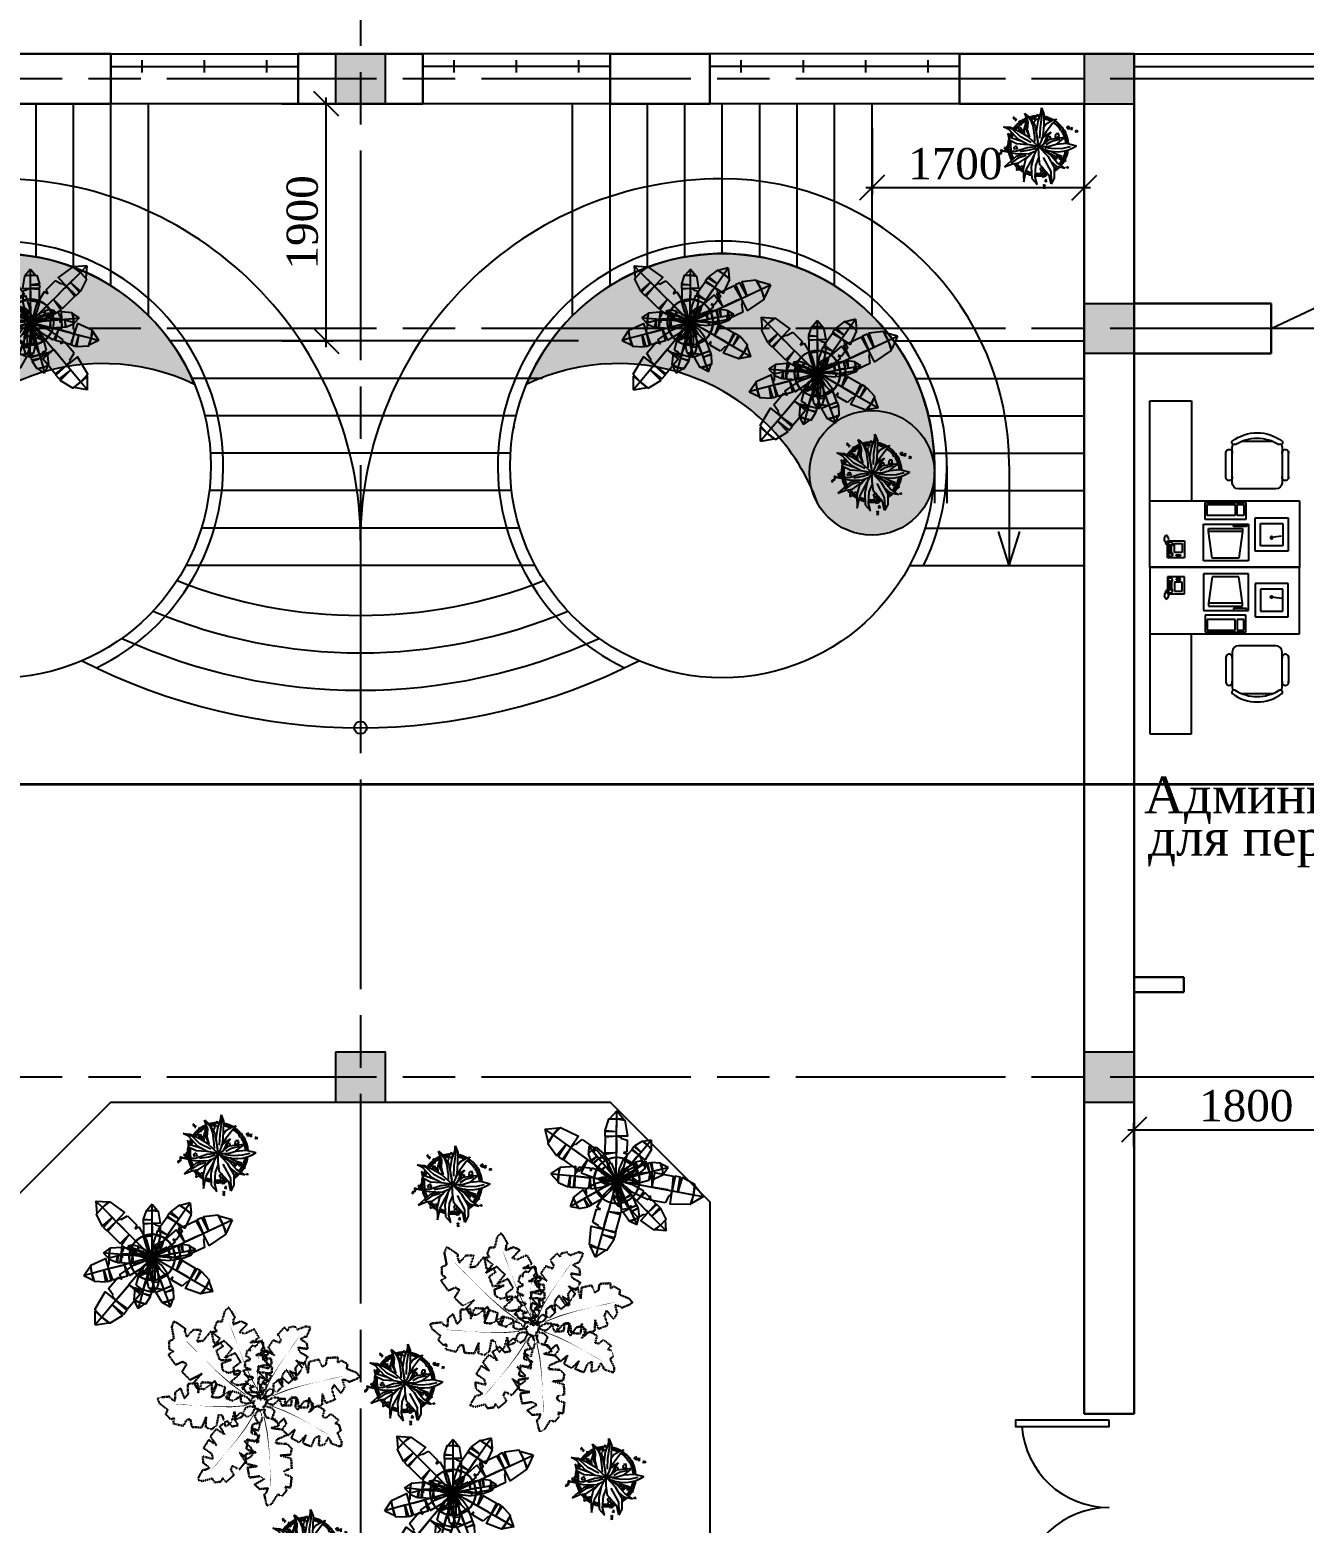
# Model space of a CAD drawing. Header units: inches. Extents: x 2870606 to 3671143, y -733551 to -473558.
# Drawn here: x 3157513 to 3167727, y -596920 to -584952 of the extents above; entities that cross this region are included whole.
import ezdxf

# ---------------------------------------------------------------- set-up
doc = ezdxf.new("R2010")
doc.units = ezdxf.units.IN
doc.header["$MEASUREMENT"] = 0
doc.linetypes.add('ACAD_ISO08W100', pattern=[36, 24, -3, 6, -3])
doc.linetypes.add('DOT2', pattern=[0.125, 0, -0.125])
for name, color, linetype in [('100_TREE', 64, 'Continuous'), ('Trees', 92, 'Continuous'), ('ШРИФТ', 7, 'Continuous')]:
    doc.layers.add(name, color=color, linetype=linetype)
doc.layers.add('AGAC', color=94, linetype='Continuous', lineweight=30)
doc.layers.add('Cashpo', color=25, linetype='Continuous', lineweight=25)
doc.styles.add('GENERATED_STYLE_1', font='times.ttf')
doc.styles.add('J~stule', font='dutch.ttf')
doc.linetypes.add('FENCELINE1', pattern='A,0.25,-0.1,[133,ltypeshp.shx,S=0.1,R=0,X=-0.1,Y=0],-0.1,1', length=1.45)
doc.dimstyles.new('J~style', dxfattribs={"dimscale": 100, "dimtxt": 2.5, "dimasz": 2, "dimexe": 0.55, "dimexo": 0.725, "dimtad": 1, "dimdec": 0, "dimdsep": 46, "dimtxsty": 'J~stule', "dimblk": 'OBLIQUE', "dimcen": 2, "dimdle": 0.5, "dimadec": 0, "dimazin": 0, "dimtfac": 1, "dimtdec": 0, "dimtmove": 0, "dimatfit": 3, "dimfxl": 1, "dimarcsym": 0})

# ---------------------------------------------------------------- blocks, each defined once
blk = doc.blocks.new('tstsd')
for p, q in [((710, 141), (-490, 141)), ((-490, 141), (-490, -1193)), ((710, -393), (710, 141)), ((-212, 64), (-349, 64)), ((-349, 64), (-349, -71)), ((-333, 38), (-333, -46)), ((-317, 38), (-317, -46)), ((-230, 22), (-292, 22)), ((-292, 22), (-292, -51)), ((-245, 48), (-279, 48)), ((-279, 48), (-279, 41)), ((-279, 41), (-245, 41)), ((-276, 9), (-276, 9)), ((-261, 9), (-261, 9)), ((-245, 41), (-245, 48)), ((-245, 9), (-245, 9)), ((-230, -51), (-230, 22)), ((-212, -71), (-212, 64)), ((301, 88), (-61, 88)), ((-61, 88), (-61, -205)), ((10, 66), (-21, -146)), ((222, 66), (10, 66)), ((254, -146), (222, 66)), ((301, -205), (301, 88)), ((354, 12), (354, -255)), ((620, 12), (354, 12)), ((620, -255), (620, 12)), ((-367, -74), (-377, -78)), ((-367, -81), (-377, -84)), ((-367, -88), (-377, -91)), ((-367, -94), (-377, -98)), ((-364, -68), (-374, -71)), ((-364, -101), (-374, -104)), ((-360, -61), (-370, -64)), ((-360, -108), (-370, -111)), ((-357, -54), (-367, -58)), ((-354, -48), (-364, -51)), ((-352, -112), (-362, -116)), ((-350, -41), (-360, -44)), ((-344, -104), (-354, -108)), ((-340, -98), (-350, -101)), ((-349, -71), (-212, -71)), ((-337, -91), (-347, -94)), ((-334, -84), (-344, -88)), ((-331, -62), (-337, -81)), ((-292, -51), (-230, -51)), ((-276, -6), (-276, -6)), ((-276, -22), (-276, -22)), ((-276, -38), (-276, -38)), ((-261, -6), (-261, -6)), ((-261, -22), (-261, -22)), ((-261, -38), (-261, -38)), ((-245, -6), (-245, -6)), ((-245, -22), (-245, -22)), ((-245, -38), (-245, -38)), ((398, -33), (398, -210)), ((576, -33), (398, -33)), ((506, -100), (473, -96)), ((564, -109), (506, -100)), ((576, -210), (576, -33)), ((-61, -205), (301, -205)), ((-21, -146), (-21, -171)), ((254, -146), (-21, -146)), ((-21, -171), (254, -171)), ((181, -188), (181, -205)), ((284, -188), (181, -188)), ((254, -171), (254, -146)), ((284, -205), (284, -188)), ((398, -210), (576, -210)), ((280, -242), (-47, -242)), ((-47, -242), (-47, -380)), ((194, -276), (-30, -276)), ((-30, -276), (-30, -363)), ((194, -363), (194, -276)), ((263, -276), (211, -276)), ((211, -276), (211, -363)), ((263, -363), (263, -276)), ((280, -380), (280, -242)), ((354, -255), (620, -255)), ((-490, -393), (710, -393)), ((-156, -1193), (-156, -393)), ((-47, -380), (280, -380)), ((-30, -363), (194, -363)), ((211, -363), (263, -363)), ((120, -574), (120, -786)), ((170, -538), (170, -821)), ((520, -488), (220, -488)), ((570, -821), (570, -538)), ((621, -574), (621, -786)), ((246, -871), (494, -871)), ((-490, -1193), (-156, -1193))]:
    blk.add_line(p, q)
blk.add_circle((486, -97), 8.33)
for centre, radius, start, end in [((-325, 38), 17.5, 298.4915, 241.5085), ((-325, -46), 17.5, 118.4915, 61.5085), ((145, -581), 26, 343.7398, 196.2602), ((220, -538), 50, 90, 180), ((520, -538), 50, 0, 90), ((596, -581), 26, 343.7398, 196.2602), ((145, -779), 26, 163.7398, 16.2602), ((220, -821), 50, 180, 207.5844), ((520, -821), 50, 332.4156, 0), ((596, -779), 26, 163.7398, 16.2602), ((185, -861), 18.3, 57.9726, 216.6901), ((370, -605), 333, 233.1301, 306.8699), ((370, -568), 327, 237.5758, 302.4242), ((556, -861), 18.3, 323.3099, 122.0274)]:
    blk.add_arc(centre, radius, start, end)
blk = doc.blocks.new('AGAC 2')
at = {"linetype": 'DOT2'}
for points in [[(84, 28), (37, 41), (-24, -6), (-34, 56), (-85, 118), (-163, 119), (-245, 106), (-324, 185), (-217, 257), (-383, 231), (-430, 242), (-498, 285), (-363, 405), (-360, 470), (-543, 426), (-634, 474), (-644, 575), (-490, 637), (-673, 630), (-731, 781), (-624, 854), (-663, 906), (-772, 909), (-805, 1081), (-722, 1094), (-760, 1147), (-718, 1251), (-641, 1249), (-598, 1418), (-540, 1476), (-504, 1436), (-434, 1315), (-456, 1283), (-463, 1202), (-338, 1255), (-237, 1209), (-359, 1080), (-274, 1056), (-124, 1129), (-46, 985), (-187, 915), (-7, 932), (51, 784), (-100, 709), (64, 709), (79, 559), (-43, 532), (-76, 431), (63, 436), (88, 289), (-33, 225), (-26, 137), (34, 52)], [(-86, 52), (-141, 43), (-182, -34), (-221, 25), (-303, 65), (-384, 29), (-462, -23), (-582, 21), (-504, 146), (-664, 41), (-717, 30), (-808, 42), (-725, 230), (-754, 298), (-921, 167), (-1037, 173), (-1096, 272), (-966, 410), (-1152, 315), (-1283, 443), (-1207, 570), (-1271, 606), (-1386, 557), (-1501, 719), (-1421, 771), (-1486, 807), (-1491, 935), (-1411, 970), (-1446, 1165), (-1414, 1252), (-1358, 1227), (-1229, 1135), (-1236, 1092), (-1205, 1005), (-1101, 1119), (-975, 1119), (-1040, 928), (-941, 943), (-821, 1090), (-672, 978), (-784, 839), (-608, 942), (-477, 816), (-597, 668), (-429, 745), (-343, 597), (-456, 512), (-442, 393), (-301, 463), (-205, 323), (-300, 200), (-251, 112), (-149, 52)], [(46, -8), (32, 32), (-32, 52), (7, 90), (27, 158), (-11, 214), (-61, 266), (-44, 363), (61, 321), (-41, 428), (-56, 467), (-59, 537), (94, 500), (142, 531), (20, 639), (9, 728), (76, 786), (198, 706), (101, 835), (180, 951), (286, 911), (305, 964), (252, 1044), (359, 1154), (410, 1100), (428, 1154), (524, 1175), (561, 1120), (704, 1173), (774, 1160), (763, 1114), (711, 1004), (678, 1003), (616, 968), (717, 905), (733, 810), (580, 833), (605, 760), (732, 689), (668, 561), (547, 627), (649, 507), (572, 391), (443, 462), (525, 345), (424, 260), (344, 334), (256, 307), (329, 210), (236, 119), (129, 174), (69, 125), (38, 40)], [(-11, 9), (-34, 27), (-78, 17), (-68, 53), (-81, 99), (-123, 119), (-170, 132), (-194, 194), (-118, 207), (-215, 234), (-237, 251), (-263, 291), (-161, 323), (-143, 358), (-253, 379), (-291, 427), (-272, 484), (-172, 480), (-274, 521), (-268, 617), (-192, 631), (-200, 668), (-259, 697), (-234, 798), (-186, 785), (-194, 823), (-145, 869), (-104, 849), (-39, 930), (7, 947), (16, 917), (24, 834), (5, 822), (-19, 780), (62, 778), (105, 728), (7, 688), (47, 654), (147, 657), (154, 559), (60, 556), (162, 521), (157, 426), (57, 423), (145, 383), (116, 298), (44, 313), (1, 267), (78, 235), (55, 149), (-26, 144), (-44, 95), (-33, 34)], [(63, -61), (81, -17), (43, 49), (105, 51), (173, 93), (184, 169), (183, 252), (270, 320), (327, 205), (323, 372), (340, 416), (391, 477), (492, 329), (556, 318), (536, 503), (595, 587), (695, 584), (737, 424), (754, 605), (909, 643), (967, 528), (1024, 559), (1041, 666), (1214, 676), (1216, 593), (1273, 624), (1370, 568), (1358, 493), (1519, 428), (1568, 364), (1524, 334), (1396, 281), (1367, 306), (1289, 324), (1325, 194), (1266, 101), (1155, 238), (1120, 158), (1173, 0), (1021, -58), (970, 89), (964, -89), (811, -127), (756, 31), (736, -130), (586, -125), (575, -2), (480, 43), (467, -94), (319, -100), (272, 28), (184, 33), (93, -15)], [(-111, -13), (-141, -50), (-124, -124), (-184, -108), (-261, -128), (-294, -198), (-316, -277), (-420, -317), (-440, -190), (-486, -351), (-515, -389), (-582, -432), (-634, -261), (-692, -232), (-727, -415), (-808, -478), (-903, -446), (-896, -280), (-965, -449), (-1125, -440), (-1147, -313), (-1210, -326), (-1258, -424), (-1427, -383), (-1404, -302), (-1467, -315), (-1544, -234), (-1511, -165), (-1646, -56), (-1674, 19), (-1623, 35), (-1485, 48), (-1465, 16), (-1395, -24), (-1392, 111), (-1308, 183), (-1242, 19), (-1185, 86), (-1190, 252), (-1028, 264), (-1022, 107), (-964, 277), (-806, 268), (-800, 101), (-734, 249), (-592, 200), (-618, 79), (-540, 9), (-487, 136), (-344, 98), (-336, -38), (-254, -68), (-152, -49)], [(13, -121), (52, -102), (67, -35), (109, -72), (180, -85), (234, -41), (282, 15), (382, 7), (350, -104), (449, 9), (487, 29), (558, 38), (535, -121), (571, -167), (670, -32), (760, -13), (825, -75), (755, -207), (876, -97), (1002, -166), (971, -278), (1028, -292), (1104, -230), (1226, -329), (1176, -385), (1233, -399), (1263, -495), (1210, -538), (1278, -679), (1271, -751), (1224, -745), (1107, -702), (1103, -668), (1061, -608), (1007, -717), (911, -743), (920, -584), (848, -617), (788, -753), (651, -700), (707, -571), (595, -686), (470, -618), (529, -480), (418, -574), (322, -480), (390, -392), (354, -304), (262, -387), (160, -301), (206, -188), (151, -131), (61, -108)], [(-121, -91), (-110, -136), (-42, -165), (-89, -202), (-116, -273), (-81, -338), (-32, -400), (-60, -503), (-170, -448), (-71, -574), (-58, -617), (-62, -694), (-224, -638), (-280, -667), (-157, -797), (-154, -895), (-233, -951), (-358, -852), (-265, -1001), (-363, -1120), (-474, -1065), (-500, -1122), (-450, -1214), (-577, -1322), (-627, -1259), (-653, -1315), (-759, -1329), (-794, -1265), (-954, -1308), (-1029, -1287), (-1013, -1239), (-945, -1124), (-908, -1126), (-838, -1095), (-941, -1016), (-950, -911), (-785, -952), (-805, -870), (-936, -780), (-854, -647), (-729, -731), (-828, -591), (-732, -472), (-599, -562), (-676, -427), (-559, -344), (-479, -433), (-381, -413), (-450, -300), (-340, -210), (-229, -280), (-159, -234), (-117, -144)], [(-67, -149), (-26, -175), (45, -149), (36, -210), (66, -284), (139, -308), (220, -321), (272, -420), (148, -455), (314, -481), (354, -505), (406, -566), (242, -639), (220, -700), (406, -713), (477, -786), (457, -884), (292, -897), (468, -945), (477, -1105), (354, -1142), (374, -1203), (477, -1239), (457, -1412), (374, -1399), (395, -1460), (323, -1545), (251, -1521), (159, -1668), (87, -1705), (66, -1657), (36, -1521), (66, -1497), (97, -1423), (-37, -1436), (-119, -1362), (36, -1276), (-37, -1228), (-201, -1252), (-232, -1092), (-78, -1068), (-253, -1031), (-263, -873), (-98, -847), (-253, -799), (-222, -652), (-98, -663), (-37, -578), (-170, -541), (-150, -394), (-16, -370), (5, -284), (-26, -186)]]:
    blk.add_lwpolyline(points, close=True, dxfattribs=at)
for points in [[(-527, 1236), (-527, 1236), (-546, 1399)], [(-454, 1049), (-461, 1047), (-527, 1236)], [(-1287, 1010), (-1287, 1010), (-1383, 1170)], [(-1124, 852), (-1130, 847), (-1287, 1010)], [(-387, 861), (-387, 861), (-454, 1049), (-461, 1047)], [(511, 886), (506, 890), (609, 1031)], [(609, 1031), (609, 1031), (716, 1126)], [(-966, 689), (-966, 689), (-1124, 852), (-1130, 847)], [(-281, 590), (-287, 587), (-387, 861)], [(-52, 695), (-56, 695), (-45, 814)], [(-45, 814), (-45, 814), (-15, 907)], [(267, 533), (263, 537), (409, 744)], [(409, 744), (409, 744), (511, 886), (506, 890)], [(-728, 459), (-734, 454), (-966, 689)], [(-170, 350), (-181, 340), (-281, 590), (-287, 587)], [(-71, 403), (-75, 403), (-62, 576)], [(-62, 576), (-62, 576), (-52, 695), (-56, 695)], [(151, 334), (138, 337), (267, 533), (263, 537)], [(-501, 264), (-507, 248), (-728, 459), (-734, 454)], [(-260, 84), (-270, 75), (-501, 264), (-507, 248)], [(-43, 118), (-55, 114), (-170, 350), (-181, 340)], [(-70, 246), (-78, 243), (-71, 403), (-75, 403)], [(-58, 89), (-66, 89), (-70, 246), (-78, 243)], [(47, 128), (38, 134), (151, 334), (138, 337)], [(663, 225), (661, 231), (943, 294)], [(943, 294), (943, 294), (1137, 335), (1136, 342)], [(1137, 335), (1136, 342), (1331, 382)], [(1331, 382), (1331, 382), (1493, 380)], [(167, 52), (165, 64), (413, 147), (404, 159)], [(413, 147), (404, 159), (663, 225), (661, 231)], [(-1452, -67), (-1452, -67), (-1607, -17)], [(-1254, -79), (-1255, -86), (-1452, -67)], [(-1056, -96), (-1056, -96), (-1254, -79), (-1255, -86)], [(-767, -111), (-768, -118), (-1056, -96)], [(-506, -110), (-501, -124), (-767, -111), (-768, -118)], [(-243, -91), (-245, -103), (-506, -110), (-501, -124)], [(-136, -239), (-127, -247), (-269, -453), (-255, -457)], [(151, -108), (157, -99), (372, -194), (373, -181)], [(372, -194), (373, -181), (585, -294), (588, -289)], [(-269, -453), (-255, -457), (-416, -657), (-411, -661)], [(26, -271), (39, -271), (76, -529), (90, -523)], [(585, -294), (588, -289), (814, -419)], [(814, -419), (814, -419), (968, -509), (971, -504)], [(-416, -657), (-411, -661), (-591, -872)], [(76, -529), (90, -523), (109, -789), (116, -789)], [(968, -509), (971, -504), (1125, -595)], [(1125, -595), (1125, -595), (1231, -696)], [(-591, -872), (-591, -872), (-716, -1016), (-711, -1021)], [(109, -789), (116, -789), (128, -1078)], [(-837, -1164), (-837, -1164), (-963, -1256)], [(-716, -1016), (-711, -1021), (-837, -1164)], [(128, -1078), (128, -1078), (135, -1276), (142, -1276)], [(135, -1276), (142, -1276), (147, -1474)], [(147, -1474), (147, -1474), (116, -1634)]]:
    blk.add_solid(points, dxfattribs=at)
blk = doc.blocks.new('cvetok')
at = {"layer": 'Cashpo', "lineweight": 30, "ltscale": 0.1}
for centre, major_axis, start_param, end_param in [((94658, 171878), (170, -170), 2.755823, 2.987251), ((94658, 171878), (170, -170), 2.400873, 2.651128), ((94658, 171878), (-158, -158), 4.034231, 4.174743), ((94658, 171878), (-170, -170), 3.409984, 3.737026), ((94658, 171878), (170, -170), 3.458664, 3.61719), ((94658, 171878), (170, -170), 3.024703, 3.316562), ((94658, 171878), (-158, -158), 4.624923, 4.873501), ((94658, 171878), (-158, -158), 4.327905, 4.569763), ((94658, 171878), (-158, -158), 3.449429, 3.724418), ((94658, 171878), (-158, -158), 3.03563, 3.35015), ((94658, 171878), (-170, -170), 3.019498, 3.341375), ((94658, 171878), (-158, -158), 2.449339, 2.938254), ((94658, 171878), (-170, -170), 2.966211, 2.998209), ((94658, 171878), (-170, -170), 2.892081, 2.958014), ((94658, 171878), (-170, -170), 2.431898, 2.830481), ((94658, 171878), (170, -170), 3.717694, 3.950919), ((94658, 171878), (170, -170), 4.008914, 4.104644), ((94659, 171883), (158, -158), 3.767296, 4.146619), ((94658, 171878), (158, -158), 3.482746, 3.649771), ((94658, 171878), (170, -170), 4.142062, 4.429809), ((94658, 171878), (-158, -158), 5.746791, 5.985086), ((94658, 171878), (-158, -158), 6.166573, 6.379453), ((94658, 171878), (158, -158), 0.066528, 0.61373), ((94658, 171878), (170, -170), 0.075749, 0.183167), ((94658, 171878), (170, -170), 0.291978, 0.654909), ((94658, 171878), (170, -170), 4.559068, 4.718123), ((94658, 171878), (170, -170), 4.823255, 4.978325), ((94658, 171878), (170, -170), -1.220089, -1.010216), ((94658, 171878), (158, -158), -1.237744, -1.029908), ((94658, 171878), (170, -170), -0.886086, -0.617507), ((94658, 171878), (158, -158), -0.889995, -0.67916), ((94658, 171878), (158, -158), -0.609448, -0.475122), ((94658, 171878), (170, -170), -0.592307, -0.44413), ((94658, 171878), (-158, -158), 1.402226, 1.533974), ((94658, 171878), (-170, -170), 1.354065, 1.580489)]:
    blk.add_ellipse(centre, major_axis=major_axis, ratio=1, start_param=start_param, end_param=end_param, dxfattribs=at)
at = {"layer": 'Trees', "ltscale": 10}
for p, q in [((94457, 172108), (94461, 172102)), ((94463, 172105), (94457, 172108)), ((94461, 172102), (94457, 172100)), ((94457, 172100), (94461, 172100)), ((94461, 172100), (94459, 172096)), ((94464, 172108), (94463, 172105)), ((94465, 172105), (94464, 172108)), ((94469, 172107), (94465, 172105)), ((94468, 172098), (94469, 172107)), ((94577, 172068), (94551, 172140)), ((94551, 172140), (94596, 172088)), ((94551, 172140), (94605, 172093)), ((94618, 172098), (94615, 172089)), ((94621, 172089), (94618, 172098)), ((94631, 172099), (94621, 172089)), ((94642, 172108), (94630, 172104)), ((94630, 172104), (94648, 172088)), ((94634, 172073), (94631, 172099)), ((94635, 172116), (94642, 172108)), ((94646, 172113), (94635, 172116)), ((94652, 172132), (94646, 172113)), ((94656, 172114), (94652, 172132)), ((94652, 172089), (94666, 172100)), ((94665, 172116), (94656, 172114)), ((94657, 172074), (94683, 172148)), ((94660, 172108), (94665, 172116)), ((94668, 172106), (94660, 172108)), ((94676, 172024), (94688, 172110)), ((94683, 172148), (94684, 172183)), ((94684, 172183), (94704, 172132)), ((94688, 172110), (94692, 172145)), ((94704, 172132), (94702, 172039)), ((94380, 172032), (94437, 172027)), ((94422, 172010), (94380, 172032)), ((94414, 171978), (94424, 171926)), ((94435, 171942), (94414, 171978)), ((94454, 172008), (94422, 172022)), ((94499, 171928), (94422, 172010)), ((94437, 172027), (94503, 171997)), ((94515, 171950), (94454, 172008)), ((94459, 172096), (94468, 172097)), ((94471, 172095), (94474, 172089)), ((94476, 172092), (94471, 172095)), ((94474, 172089), (94471, 172087)), ((94471, 172087), (94475, 172087)), ((94475, 172087), (94473, 172083)), ((94473, 172083), (94481, 172084)), ((94478, 172095), (94476, 172092)), ((94479, 172091), (94478, 172095)), ((94483, 172094), (94479, 172091)), ((94482, 172085), (94483, 172094)), ((94497, 172023), (94509, 172021)), ((94506, 172016), (94497, 172023)), ((94502, 172012), (94506, 172016)), ((94508, 172012), (94502, 172012)), ((94503, 171997), (94575, 171953)), ((94504, 172074), (94510, 172074)), ((94511, 172065), (94504, 172074)), ((94505, 172005), (94508, 172012)), ((94520, 172010), (94505, 172005)), ((94508, 172078), (94512, 172076)), ((94510, 172074), (94508, 172078)), ((94509, 172021), (94510, 172027)), ((94510, 172057), (94515, 172048)), ((94516, 172057), (94510, 172057)), ((94510, 172027), (94513, 172021)), ((94512, 172076), (94515, 172083)), ((94522, 172069), (94512, 172064)), ((94513, 172021), (94518, 172026)), ((94515, 172083), (94516, 172074)), ((94515, 172062), (94516, 172057)), ((94518, 172059), (94515, 172062)), ((94516, 172074), (94521, 172075)), ((94521, 172075), (94517, 172072)), ((94517, 172072), (94522, 172069)), ((94517, 172047), (94528, 172051)), ((94524, 172065), (94518, 172059)), ((94518, 172026), (94521, 172012)), ((94518, 172006), (94530, 172004)), ((94527, 171999), (94518, 172006)), ((94523, 172057), (94524, 172065)), ((94527, 172056), (94523, 172057)), ((94523, 172054), (94527, 172056)), ((94528, 172051), (94523, 172054)), ((94523, 171995), (94527, 171999)), ((94528, 171995), (94523, 171995)), ((94526, 171988), (94528, 171995)), ((94540, 171994), (94526, 171988)), ((94530, 172004), (94531, 172010)), ((94531, 172010), (94534, 172004)), ((94534, 172004), (94539, 172009)), ((94539, 172009), (94542, 171995)), ((94564, 172082), (94542, 172010)), ((94542, 172010), (94545, 171977)), ((94562, 172008), (94564, 172082)), ((94587, 171956), (94562, 172008)), ((94573, 172006), (94577, 172068)), ((94590, 171947), (94573, 172006)), ((94596, 172088), (94615, 172039)), ((94615, 172089), (94597, 172096)), ((94597, 172096), (94610, 172081)), ((94610, 172081), (94601, 172073)), ((94601, 172073), (94613, 172075)), ((94613, 172075), (94609, 172062)), ((94609, 172062), (94632, 172069)), ((94615, 172039), (94627, 171950)), ((94619, 172065), (94633, 172033)), ((94633, 172033), (94656, 171910)), ((94644, 171992), (94657, 172074)), ((94661, 171873), (94644, 171992)), ((94672, 171939), (94676, 172024)), ((94723, 171991), (94688, 171932)), ((94702, 172039), (94696, 171961)), ((94699, 172022), (94723, 172055)), ((94707, 171953), (94761, 171989)), ((94761, 171989), (94722, 171939)), ((94723, 172055), (94778, 172087)), ((94773, 172057), (94723, 171991)), ((94804, 172093), (94773, 172057)), ((94778, 172087), (94804, 172093)), ((94828, 172019), (94839, 172017)), ((94838, 172001), (94828, 172019)), ((94837, 172024), (94843, 172020)), ((94839, 172017), (94837, 172024)), ((94858, 172005), (94840, 171999)), ((94843, 172020), (94851, 172031)), ((94851, 172031), (94850, 172016)), ((94850, 172016), (94858, 172015)), ((94858, 172015), (94850, 172011)), ((94850, 172011), (94858, 172005)), ((94872, 172004), (94859, 171998)), ((94859, 171996), (94862, 171981)), ((94862, 171981), (94867, 171987)), ((94867, 171987), (94870, 171983)), ((94870, 171983), (94871, 171988)), ((94871, 171996), (94872, 172004)), ((94877, 171998), (94871, 171996)), ((94871, 171988), (94881, 171985)), ((94873, 171993), (94877, 171998)), ((94881, 171985), (94873, 171993)), ((94887, 172032), (94889, 172018)), ((94894, 172029), (94887, 172032)), ((94891, 172017), (94906, 172016)), ((94894, 172035), (94894, 172029)), ((94897, 172030), (94894, 172035)), ((94907, 172036), (94897, 172030)), ((94901, 172022), (94907, 172024)), ((94906, 172016), (94901, 172022)), ((94902, 172026), (94907, 172036)), ((94907, 172024), (94902, 172026)), ((94910, 172023), (94918, 172020)), ((94915, 172008), (94910, 172023)), ((94917, 172025), (94921, 172021)), ((94918, 172020), (94917, 172025)), ((94931, 172008), (94917, 172007)), ((94921, 172021), (94929, 172029)), ((94929, 172029), (94926, 172018)), ((94926, 172018), (94932, 172016)), ((94932, 172016), (94926, 172014)), ((94926, 172014), (94931, 172008)), ((94958, 171997), (94968, 172005)), ((94963, 171986), (94958, 171996)), ((94966, 171991), (94963, 171986)), ((94969, 171987), (94966, 171991)), ((94968, 172005), (94968, 171999)), ((94968, 171999), (94972, 172000)), ((94978, 171993), (94969, 171992)), ((94969, 171992), (94969, 171987)), ((94972, 172000), (94970, 171996)), ((94970, 171996), (94978, 171993)), ((94384, 171864), (94390, 171858)), ((94392, 171862), (94384, 171864)), ((94390, 171858), (94387, 171854)), ((94393, 171866), (94392, 171862)), ((94395, 171862), (94393, 171866)), ((94398, 171867), (94395, 171862)), ((94401, 171856), (94398, 171867)), ((94403, 171876), (94411, 171867)), ((94414, 171872), (94403, 171876)), ((94411, 171867), (94405, 171863)), ((94405, 171863), (94412, 171863)), ((94412, 171863), (94410, 171856)), ((94410, 171856), (94424, 171860)), ((94416, 171877), (94414, 171872)), ((94418, 171872), (94416, 171877)), ((94423, 171877), (94418, 171872)), ((94425, 171862), (94423, 171877)), ((94424, 171926), (94485, 171896)), ((94529, 171912), (94435, 171942)), ((94469, 171849), (94465, 171867)), ((94467, 171869), (94485, 171878)), ((94570, 171863), (94478, 171833)), ((94485, 171878), (94482, 171868)), ((94482, 171868), (94490, 171869)), ((94485, 171896), (94569, 171890)), ((94490, 171869), (94485, 171863)), ((94485, 171863), (94496, 171854)), ((94573, 171888), (94499, 171928)), ((94602, 171906), (94515, 171950)), ((94661, 171873), (94570, 171863)), ((94661, 171873), (94573, 171888)), ((94575, 171953), (94661, 171873)), ((94638, 171858), (94586, 171843)), ((94607, 171767), (94661, 171873)), ((94627, 171950), (94628, 171913)), ((94638, 171839), (94661, 171873)), ((94683, 171915), (94661, 171873)), ((94662, 171803), (94661, 171873)), ((94661, 171873), (94739, 171873)), ((94661, 171873), (94734, 171795)), ((94670, 171868), (94750, 171932)), ((94696, 171961), (94683, 171915)), ((94695, 171947), (94707, 171953)), ((94722, 171939), (94698, 171887)), ((94713, 171865), (94786, 171857)), ((94723, 171890), (94767, 171915)), ((94731, 171945), (94729, 171919)), ((94729, 171919), (94740, 171927)), ((94758, 171951), (94733, 171949)), ((94739, 171873), (94802, 171891)), ((94740, 171927), (94740, 171924)), ((94750, 171932), (94871, 171947)), ((94751, 171940), (94758, 171951)), ((94763, 171939), (94751, 171940)), ((94753, 171933), (94763, 171939)), ((94754, 171931), (94753, 171933)), ((94767, 171915), (94834, 171931)), ((94786, 171857), (94857, 171860)), ((94797, 171971), (94794, 171945)), ((94794, 171945), (94805, 171952)), ((94871, 171947), (94798, 171890)), ((94823, 171977), (94799, 171974)), ((94802, 171891), (94886, 171899)), ((94805, 171952), (94807, 171943)), ((94807, 171943), (94812, 171951)), ((94812, 171951), (94828, 171941)), ((94817, 171965), (94823, 171977)), ((94828, 171964), (94817, 171965)), ((94818, 171959), (94828, 171964)), ((94828, 171941), (94818, 171959)), ((94857, 171860), (94918, 171874)), ((94886, 171899), (94964, 171879)), ((94340, 171806), (94336, 171800)), ((94336, 171800), (94342, 171803)), ((94340, 171808), (94337, 171807)), ((94337, 171807), (94340, 171806)), ((94338, 171812), (94340, 171808)), ((94347, 171811), (94338, 171812)), ((94342, 171803), (94344, 171800)), ((94344, 171800), (94345, 171804)), ((94345, 171804), (94349, 171801)), ((94349, 171801), (94348, 171810)), ((94354, 171818), (94350, 171813)), ((94350, 171813), (94356, 171816)), ((94351, 171820), (94354, 171818)), ((94354, 171820), (94351, 171820)), ((94352, 171825), (94354, 171820)), ((94361, 171823), (94352, 171825)), ((94354, 171844), (94360, 171837)), ((94362, 171842), (94354, 171844)), ((94356, 171816), (94358, 171812)), ((94360, 171837), (94357, 171834)), ((94357, 171834), (94362, 171835)), ((94358, 171812), (94359, 171816)), ((94359, 171816), (94363, 171814)), ((94362, 171835), (94361, 171829)), ((94361, 171829), (94370, 171834)), ((94363, 171846), (94362, 171842)), ((94363, 171814), (94362, 171823)), ((94365, 171842), (94363, 171846)), ((94368, 171847), (94365, 171842)), ((94371, 171835), (94368, 171847)), ((94372, 171838), (94475, 171816)), ((94478, 171833), (94372, 171838)), ((94387, 171854), (94392, 171855)), ((94482, 171792), (94388, 171709)), ((94392, 171855), (94391, 171850)), ((94391, 171850), (94400, 171854)), ((94400, 171844), (94405, 171845)), ((94405, 171842), (94400, 171844)), ((94401, 171850), (94412, 171851)), ((94405, 171845), (94401, 171850)), ((94402, 171834), (94405, 171842)), ((94408, 171840), (94402, 171834)), ((94411, 171837), (94408, 171840)), ((94417, 171839), (94411, 171841)), ((94411, 171841), (94411, 171837)), ((94413, 171850), (94417, 171839)), ((94495, 171779), (94440, 171740)), ((94451, 171734), (94504, 171743)), ((94476, 171856), (94469, 171849)), ((94475, 171816), (94580, 171813)), ((94479, 171848), (94476, 171856)), ((94481, 171856), (94479, 171848)), ((94496, 171854), (94481, 171856)), ((94552, 171813), (94482, 171792)), ((94562, 171800), (94495, 171779)), ((94504, 171743), (94590, 171802)), ((94586, 171843), (94512, 171831)), ((94557, 171768), (94538, 171691)), ((94612, 171825), (94557, 171768)), ((94562, 171685), (94607, 171767)), ((94580, 171813), (94638, 171839)), ((94625, 171805), (94602, 171712)), ((94639, 171721), (94664, 171783)), ((94672, 171726), (94662, 171803)), ((94750, 171811), (94697, 171846)), ((94698, 171846), (94788, 171798)), ((94762, 171674), (94701, 171786)), ((94734, 171795), (94787, 171704)), ((94810, 171742), (94750, 171811)), ((94793, 171813), (94755, 171836)), ((94758, 171755), (94804, 171716)), ((94788, 171798), (94850, 171793)), ((94789, 171779), (94793, 171794)), ((94802, 171770), (94789, 171777)), ((94850, 171793), (94793, 171813)), ((94793, 171794), (94798, 171787)), ((94798, 171787), (94801, 171792)), ((94801, 171792), (94802, 171786)), ((94801, 171778), (94802, 171770)), ((94808, 171775), (94801, 171778)), ((94802, 171786), (94813, 171788)), ((94813, 171788), (94804, 171781)), ((94804, 171781), (94808, 171775)), ((94872, 171700), (94810, 171742)), ((94824, 171778), (94829, 171793)), ((94838, 171769), (94825, 171776)), ((94829, 171793), (94833, 171786)), ((94833, 171786), (94837, 171791)), ((94837, 171791), (94837, 171786)), ((94837, 171786), (94848, 171787)), ((94837, 171777), (94838, 171769)), ((94843, 171775), (94837, 171777)), ((94848, 171787), (94839, 171780)), ((94839, 171780), (94843, 171775)), ((94851, 171755), (94846, 171744)), ((94846, 171744), (94852, 171746)), ((94852, 171746), (94851, 171741)), ((94851, 171741), (94855, 171744)), ((94863, 171753), (94853, 171756)), ((94855, 171744), (94860, 171737)), ((94858, 171746), (94863, 171747)), ((94860, 171737), (94858, 171746)), ((94859, 171749), (94863, 171753)), ((94863, 171747), (94859, 171749)), ((94868, 171769), (94862, 171760)), ((94862, 171758), (94870, 171750)), ((94870, 171763), (94868, 171769)), ((94874, 171767), (94870, 171763)), ((94870, 171750), (94871, 171756)), ((94871, 171756), (94875, 171754)), ((94873, 171762), (94874, 171767)), ((94881, 171760), (94873, 171762)), ((94873, 171758), (94881, 171760)), ((94875, 171754), (94873, 171758)), ((94388, 171709), (94451, 171734)), ((94499, 171709), (94479, 171705)), ((94479, 171705), (94487, 171699)), ((94487, 171699), (94480, 171695)), ((94480, 171695), (94487, 171694)), ((94487, 171694), (94483, 171680)), ((94483, 171680), (94494, 171690)), ((94494, 171690), (94500, 171684)), ((94498, 171693), (94508, 171690)), ((94500, 171684), (94498, 171693)), ((94508, 171690), (94501, 171708)), ((94519, 171714), (94513, 171695)), ((94513, 171695), (94522, 171699)), ((94540, 171714), (94521, 171716)), ((94522, 171699), (94522, 171691)), ((94522, 171691), (94527, 171697)), ((94527, 171697), (94537, 171687)), ((94533, 171706), (94540, 171714)), ((94542, 171704), (94533, 171706)), ((94533, 171701), (94542, 171704)), ((94537, 171687), (94533, 171701)), ((94538, 171691), (94543, 171590)), ((94543, 171590), (94562, 171685)), ((94602, 171712), (94606, 171617)), ((94633, 171628), (94639, 171721)), ((94649, 171568), (94633, 171628)), ((94670, 171698), (94679, 171681)), ((94680, 171696), (94670, 171698)), ((94746, 171644), (94672, 171726)), ((94685, 171679), (94676, 171663)), ((94677, 171660), (94692, 171647)), ((94678, 171705), (94680, 171696)), ((94684, 171700), (94678, 171705)), ((94682, 171680), (94701, 171686)), ((94694, 171711), (94684, 171700)), ((94689, 171670), (94685, 171679)), ((94695, 171677), (94689, 171670)), ((94692, 171697), (94694, 171711)), ((94699, 171696), (94692, 171697)), ((94692, 171647), (94692, 171657)), ((94692, 171657), (94699, 171654)), ((94699, 171625), (94692, 171638)), ((94693, 171692), (94699, 171696)), ((94701, 171686), (94693, 171692)), ((94693, 171640), (94706, 171650)), ((94694, 171668), (94695, 171677)), ((94709, 171666), (94694, 171668)), ((94696, 171661), (94709, 171666)), ((94699, 171654), (94696, 171661)), ((94703, 171632), (94699, 171625)), ((94707, 171626), (94703, 171632)), ((94706, 171650), (94705, 171642)), ((94705, 171642), (94711, 171644)), ((94718, 171634), (94706, 171633)), ((94706, 171633), (94707, 171626)), ((94711, 171644), (94708, 171639)), ((94708, 171639), (94718, 171634)), ((94762, 171570), (94746, 171644)), ((94765, 171594), (94762, 171674)), ((94787, 171620), (94762, 171570)), ((94787, 171704), (94787, 171620)), ((94804, 171716), (94872, 171700)), ((94885, 171702), (94887, 171711)), ((94889, 171704), (94885, 171702)), ((94889, 171711), (94898, 171710)), ((94889, 171700), (94889, 171704)), ((94892, 171703), (94889, 171700)), ((94897, 171698), (94892, 171703)), ((94898, 171710), (94895, 171707)), ((94895, 171707), (94898, 171706)), ((94898, 171706), (94895, 171705)), ((94895, 171705), (94897, 171698)), ((94606, 171617), (94649, 171568)), ((94699, 171562), (94706, 171567)), ((94703, 171561), (94699, 171562)), ((94699, 171543), (94706, 171549)), ((94704, 171542), (94699, 171543)), ((94701, 171558), (94703, 171561)), ((94705, 171559), (94701, 171558)), ((94701, 171539), (94704, 171542)), ((94705, 171540), (94701, 171539)), ((94707, 171552), (94705, 171559)), ((94707, 171533), (94705, 171540)), ((94707, 171567), (94714, 171561)), ((94708, 171558), (94707, 171552)), ((94707, 171548), (94714, 171542)), ((94708, 171539), (94707, 171533)), ((94711, 171557), (94708, 171558)), ((94712, 171538), (94708, 171539)), ((94714, 171561), (94710, 171560)), ((94710, 171560), (94711, 171557)), ((94714, 171542), (94710, 171541)), ((94710, 171541), (94712, 171538)), ((94724, 171607), (94713, 171604)), ((94713, 171602), (94714, 171590)), ((94714, 171590), (94718, 171595)), ((94718, 171595), (94720, 171591)), ((94720, 171591), (94721, 171595)), ((94721, 171595), (94729, 171592)), ((94722, 171602), (94724, 171607)), ((94727, 171602), (94722, 171602)), ((94723, 171599), (94727, 171602)), ((94729, 171592), (94723, 171599))]:
    blk.add_line(p, q, dxfattribs=at)
at = {"layer": 'Trees', "linetype": 'ByBlock'}
blk.add_ellipse((94658, 171878), major_axis=(170, -170), ratio=1, start_param=2.298631, end_param=2.368794, dxfattribs=at)
at = {"layer": 'Trees', "ltscale": 10}
for centre, major_axis, ratio, start_param, end_param in [((94808, 172099), (274, 0), 0.978732, 4.181898, 5.319375), ((94658, 171878), (170, -170), 1, 0.214693, 0.250114)]:
    blk.add_ellipse(centre, major_axis=major_axis, ratio=ratio, start_param=start_param, end_param=end_param, dxfattribs=at)
blk = doc.blocks.new('3DLF-P1')
at = {"color": 76}
blk.add_line((-0.98, 0, 0.17), (0, 0, 0.17), dxfattribs=at)
for points in [[(-19.36, 0, -5.26), (-17.06, 1.97, -1.97), (-17.11, 0, -1.36), (-19.36, 0, -5.26)], [(-17.11, 0, -1.36), (-17.01, 2.24, -1.53), (-13.94, 3.24, 0.14), (-13.65, 0, 0.64)], [(-13.65, 0, 0.64), (-13.51, 3.24, 0.39), (-12.42, 3.24, 1.02), (-12.35, 0, 1.39)], [(-12.35, 0, 1.39), (-12.1, 3.14, 2.23), (-7.85, 3.14, 2.23), (-7.85, 0, 1.39)], [(-19.36, 0, -5.26), (-17.06, -1.97, -1.97), (-17.11, 0, -1.36), (-19.36, 0, -5.26)], [(-17.11, 0, -1.36), (-16.8, -2.24, -1.41), (-12.43, -2.99, 1.04), (-12.35, 0, 1.39)]]:
    blk.add_3dface(points, dxfattribs=at)
for points, invisible_edges in [([(-12.35, 0, 1.39), (-12.1, -1.21, 1.71), (-11.85, -1.21, 1.71), (-11.85, 0, 1.39)], 4), ([(-11.85, 0, 1.39), (-11.85, -1.21, 1.71), (-11.35, -2.9, 2.16), (-11.35, 0, 1.39)], 5), ([(-11.35, 0, 1.39), (-7.85, 0, 1.39), (-7.85, -1.93, 1.9)], 10), ([(-11.35, 0, 1.39), (-11.35, -2.9, 2.16), (-8.1, -2.9, 2.16), (-7.85, -1.93, 1.9)], 9), ([(-7.88, 0, 1.39), (-7.29, 3.2, 1.86), (-3.87, 2.22, 1.08), (-3.94, 0, 0.69)], 4), ([(-7.88, 0, 1.39), (-3.88, -1.97, 1.04), (-1.22, -0.49, 0.3), (-0.98, 0, 0.17)], 1), ([(-7.88, 0, 1.39), (-7.82, -1.97, 1.73), (-7.54, -2.95, 1.86), (-3.88, -1.97, 1.04)], 9), ([(-3.94, 0, 0.69), (-3.87, 2.22, 1.08), (-1.21, 0.74, 0.35)], 9), ([(-3.94, 0, 0.69), (-1.21, 0.74, 0.35), (-0.98, 0, 0.17)], 1)]:
    blk.add_3dface(points, dxfattribs=dict(at, invisible_edges=invisible_edges))
blk = doc.blocks.new('PLANT1')
at = {"const_width": 0.00635}
blk.add_lwpolyline([(-0.1302, 0, 1), (0.1302, 0, 1)], format="xyb", close=True, dxfattribs=at)
for centre, radius in [((0, 0), 0.127), ((0, 0, 0.2032), 0.00635)]:
    blk.add_circle(centre, radius)
for p, xscale, yscale, zscale, rotation in [((0, 0, 0.4064), 0.02286, 0.02286, 0.02286, 250), ((0, 0, 0.6159), 0.01524, 0.01524, 0.01524, 295.1447856306789), ((0, 0, 0.5588), 0.01905, 0.01905, 0.01905, 329.9999999999999), ((0, 0, 0.3556), 0.01905, 0.01905, 0.01905, 329.9999999999999), ((0, 0, 0.5906), 0.01397, 0.01397, 0.01397, 210), ((0, 0, 0.6604), 0.007619999999999999, 0.007619999999999999, 0.007619999999999999, 230.1944289077348), ((0, 0, 0.5271), 0.02032, 0.02032, 0.02032, 190), ((0, 0.0063, 0.4587), 0.02032, 0.02032, 0.02032, 55), ((0, 0, 0.635), 0.0127, 0.0127, 0.0127, 15), ((0, 0, 0.5906), 0.01524, 0.01524, 0.01524, 95), ((0, 0, 0.4064), 0.01524, 0.01524, 0.01524, 130.2363583092738), ((0, 0, 0.3556), 0.0254, 0.0254, 0.0254, 155), ((0, 0, 0.508), 0.01016, 0.01016, 0.01016, 113.1985905136482)]:
    blk.add_blockref('3DLF-P1', p, dxfattribs=dict(xscale=xscale, yscale=yscale, zscale=zscale, rotation=rotation))
at = {"xscale": 0.0254, "yscale": 0.0254, "zscale": 0.0254}
blk.add_blockref('3DLF-P1', (0, 0, 0.3048), dxfattribs=at)
at = {"color": 84, "extrusion": (0.721942, -0.193444, 0.664364), "xscale": 0.00635, "yscale": 0.00635, "zscale": 0.00635, "rotation": 257.2160735877907}
blk.add_blockref('3DLF-P1', (0, 0.4936, 0.4387), dxfattribs=at)
at = {"color": 84, "extrusion": (-0.657265, 0.176114, 0.732793), "xscale": 0.00635, "yscale": 0.00635, "zscale": 0.00635, "rotation": 254.1723377001319}
blk.add_blockref('3DLF-P1', (0.0033, 0.4497, 0.4836), dxfattribs=at)
blk = doc.blocks.new('_Oblique')
at = {"color": 0, "linetype": 'ByBlock', "lineweight": -2}
blk.add_line((-0.5, -0.5), (0.5, 0.5), dxfattribs=at)
blk = doc.blocks.new('*D157')
at = {"color": 0, "lineweight": -2, "transparency": 16777216}
for p, q in [((3159533, -585545), (3159944, -585545)), ((3159889, -587495), (3159889, -585495)), ((3159533, -587445), (3159944, -587445))]:
    blk.add_line(p, q, dxfattribs=at)
at = {"layer": 'Defpoints', "color": 0, "lineweight": 35, "transparency": 16777216}
for p in [(3159461, -585545), (3159889, -585545), (3159461, -587445)]:
    blk.add_point(p, dxfattribs=at)
at = {"color": 0, "lineweight": -2, "transparency": 16777216, "xscale": 200, "yscale": 200, "zscale": 200}
for p, rotation in [((3159889, -585545), 90), ((3159889, -587445), 270)]:
    blk.add_blockref('_Oblique', p, dxfattribs=dict(at, rotation=rotation))
at = {"color": 0, "transparency": 16777216, "insert": (3159698, -586495), "char_height": 250, "attachment_point": 5, "rotation": 90, "style": 'J~stule'}
blk.add_mtext('1900', dxfattribs=at)
blk = doc.blocks.new('*D159')
at = {"color": 0, "lineweight": -2, "transparency": 16777216}
for p, q in [((3164264, -585740), (3164264, -586272)), ((3165964, -585740), (3165964, -586272)), ((3166014, -586217), (3164214, -586217))]:
    blk.add_line(p, q, dxfattribs=at)
at = {"layer": 'Defpoints', "color": 0, "lineweight": 35, "transparency": 16777216}
for p in [(3164264, -585667), (3165964, -585667), (3164264, -586217)]:
    blk.add_point(p, dxfattribs=at)
at = {"color": 0, "lineweight": -2, "transparency": 16777216, "xscale": 200, "yscale": 200, "zscale": 200, "rotation": 180}
blk.add_blockref('_Oblique', (3164264, -586217), dxfattribs=at)
at = {"color": 0, "lineweight": -2, "transparency": 16777216, "xscale": 200, "yscale": 200, "zscale": 200}
blk.add_blockref('_Oblique', (3165964, -586217), dxfattribs=at)
at = {"color": 0, "transparency": 16777216, "insert": (3164931, -586026), "char_height": 250, "attachment_point": 5, "style": 'J~stule'}
blk.add_mtext('1700', dxfattribs=at)
blk = doc.blocks.new('*D267')
at = {"color": 0, "lineweight": -2, "transparency": 16777216}
for p, q in [((3166363, -593902), (3166363, -593712)), ((3168163, -593902), (3168163, -593712)), ((3166313, -593767), (3168213, -593767))]:
    blk.add_line(p, q, dxfattribs=at)
at = {"layer": 'Defpoints', "color": 0, "lineweight": 35, "transparency": 16777216}
for p in [(3168163, -593767), (3166363, -593975), (3168163, -593975)]:
    blk.add_point(p, dxfattribs=at)
at = {"color": 0, "lineweight": -2, "transparency": 16777216, "xscale": 200, "yscale": 200, "zscale": 200, "rotation": 180}
blk.add_blockref('_Oblique', (3166363, -593767), dxfattribs=at)
at = {"color": 0, "lineweight": -2, "transparency": 16777216, "xscale": 200, "yscale": 200, "zscale": 200}
blk.add_blockref('_Oblique', (3168163, -593767), dxfattribs=at)
at = {"color": 0, "transparency": 16777216, "insert": (3167263, -593576), "char_height": 250, "attachment_point": 5, "style": 'J~stule'}
blk.add_mtext('1800', dxfattribs=at)

msp = doc.modelspace()

# ---------------------------------------------------------------- hatches: boundary and pattern name
h = msp.add_hatch(color=256)
h.dxf.hatch_style = 1
h.paths.add_polyline_path([(3160363.36, -585545.19), (3160363.36, -585145.19), (3159963.36, -585145.19), (3159963.36, -585545.19)])
h = msp.add_hatch(color=256)
h.dxf.hatch_style = 1
h.paths.add_polyline_path([(3166363.36, -585545.19), (3166363.36, -585145.19), (3165963.36, -585145.19), (3165963.36, -585545.19)])
at = {"lineweight": 35}
h = msp.add_hatch(color=74, dxfattribs=at)
h.dxf.hatch_style = 1
h.paths.add_polyline_path([(3158834.18, -587795.16, 0.4213882), (3156547.48, -588627.16, 0.0632606), (3156563.36, -588502.15, 1), (3155563.36, -588502.15), (3155563.36, -588445.19, -0.82082091)])
h.paths.add_polyline_path([(3156563.36, -588502.15, -1), (3155563.36, -588502.15, -1)])
h = msp.add_hatch(color=74, dxfattribs=at)
h.dxf.hatch_style = 1
h.paths.add_polyline_path([(3161492.54, -587795.16, -0.4213882), (3163779.24, -588627.16, -0.0632606), (3163763.36, -588502.15, -1), (3164763.36, -588502.15), (3164763.36, -588445.19, 0.82082091)])
h.paths.add_polyline_path([(3163763.36, -588502.15, 1), (3164763.36, -588502.15, 1)])
h = msp.add_hatch(color=256)
h.dxf.hatch_style = 1
h.paths.add_polyline_path([(3166363.36, -587145.19), (3166363.36, -587545.19), (3165963.36, -587545.19), (3165963.36, -587145.19)])
h = msp.add_hatch(color=256)
h.dxf.hatch_style = 1
h.paths.add_polyline_path([(3160363.36, -593545.19), (3160363.36, -593145.19), (3159963.36, -593145.19), (3159963.36, -593545.19)])
h = msp.add_hatch(color=256)
h.dxf.hatch_style = 1
h.paths.add_polyline_path([(3166363.36, -593545.19), (3166363.36, -593145.19), (3165963.36, -593145.19), (3165963.36, -593545.19)])

# ---------------------------------------------------------------- linework, layer by layer
at = {"color": 252, "linetype": 'ACAD_ISO08W100', "ltscale": 70}
for p, q in [((3160163.36, -583400.11), (3160163.36, -658470.55)), ((3193052.28, -585345.19), (3127158.59, -585345.19)), ((3193052.28, -587345.19), (3127158.59, -587345.19)), ((3193052.28, -593345.19), (3127158.59, -593345.19))]:
    msp.add_line(p, q, dxfattribs=at)
at = {"lineweight": 30}
for p, q in [((3158163.36, -585145.19), (3158163.36, -585545.19)), ((3159663.36, -585145.19), (3159663.36, -585545.19)), ((3160663.36, -585145.19), (3160663.36, -585545.19)), ((3162163.36, -585145.19), (3162163.36, -585545.19)), ((3162963.36, -585145.19), (3162963.36, -585545.19)), ((3164963.36, -585145.19), (3164963.36, -585545.19)), ((3166363.36, -587145.19), (3167463.36, -587145.19)), ((3167463.36, -587545.19), (3167463.36, -587145.19)), ((3167463.36, -587545.19), (3166363.36, -587545.19)), ((3166363.36, -592545.16), (3166763.36, -592545.16)), ((3166763.36, -592665.16), (3166763.36, -592545.16)), ((3166363.36, -592665.16), (3166763.36, -592665.16)), ((3165963.36, -596045.19), (3166363.36, -596045.19))]:
    msp.add_line(p, q, dxfattribs=at)
for p, q in [((3158163.36, -585145.19), (3159663.36, -585145.19)), ((3158412.2, -585295.19), (3158412.2, -585195.19)), ((3158912.2, -585295.19), (3158912.2, -585195.19)), ((3159412.2, -585295.19), (3159412.2, -585195.19)), ((3162163.36, -585145.19), (3160663.36, -585145.19)), ((3160914.52, -585295.19), (3160914.52, -585195.19)), ((3161414.52, -585295.19), (3161414.52, -585195.19)), ((3161914.52, -585295.19), (3161914.52, -585195.19)), ((3164963.36, -585145.19), (3162963.36, -585145.19)), ((3163214.52, -585295.19), (3163214.52, -585195.19)), ((3163714.52, -585295.19), (3163714.52, -585195.19)), ((3164214.52, -585295.19), (3164214.52, -585195.19)), ((3164714.52, -585295.19), (3164714.52, -585195.19)), ((3166363.36, -585145.19), (3180963.36, -585145.19)), ((3158163.36, -585245.19), (3159663.36, -585245.19)), ((3162163.36, -585245.19), (3160663.36, -585245.19)), ((3164963.36, -585245.19), (3162963.36, -585245.19)), ((3157563.36, -586771.87), (3157563.36, -585545.19)), ((3157863.36, -586854.59), (3157863.36, -585545.19)), ((3158163.36, -587002.97), (3158163.36, -585545.19)), ((3158463.36, -587241.03), (3158463.36, -585545.19)), ((3161863.36, -587241.03), (3161863.36, -585545.19)), ((3162163.36, -587002.97), (3162163.36, -585545.19)), ((3162463.36, -586854.59), (3162463.36, -585545.19)), ((3162763.36, -586771.87), (3162763.36, -585545.19)), ((3163063.36, -586745.19), (3163063.36, -585545.19)), ((3163363.36, -586771.87), (3163363.36, -585545.19)), ((3163663.36, -586854.59), (3163663.36, -585545.19)), ((3163963.36, -587002.97), (3163963.36, -585545.19)), ((3164263.36, -587241.03), (3164263.36, -585545.19)), ((3167463.36, -587345.19), (3167463.36, -587145.19)), ((3161911.22, -587445.15), (3158638.11, -587445.15)), ((3164438.11, -587445.15), (3165963.36, -587445.15)), ((3161621.16, -587745.15), (3158812.54, -587745.15)), ((3164612.54, -587745.15), (3165963.36, -587745.15)), ((3161411.1, -588045.15), (3158915.62, -588045.15)), ((3164715.62, -588045.15), (3165963.36, -588045.15)), ((3161366.31, -588345.15), (3158960.41, -588345.15)), ((3164760.41, -588345.15), (3165963.36, -588345.15)), ((3164763.36, -588445.19), (3164763.36, -588745.15)), ((3165363.36, -588445.19), (3165363.36, -589245.15)), ((3161375.16, -588645.15), (3158951.56, -588645.15)), ((3164763.36, -588645.15), (3165963.36, -588645.15)), ((3161438.54, -588945.15), (3158888.18, -588945.15)), ((3160163.36, -589045.19), (3160163.36, -590545.15)), ((3164688.18, -588945.15), (3165963.36, -588945.15)), ((3165363.36, -589245.15), (3165277.26, -588972.29)), ((3165363.36, -589245.15), (3165449.46, -588972.29)), ((3161563.34, -589245.15), (3158763.38, -589245.15)), ((3164563.38, -589245.15), (3165963.36, -589245.15))]:
    msp.add_line(p, q)
at = {"linetype": 'FENCELINE1', "ltscale": 200}
for p, q in [((3166363.36, -585245.19), (3180963.36, -585245.19)), ((3164863.36, -588445.19), (3164863.36, -588745.15))]:
    msp.add_line(p, q, dxfattribs=at)
at = {"color": 1, "lineweight": 35}
msp.add_line((3124914.2, -590998.85), (3194717.55, -590998.85), dxfattribs=at)
at = {"lineweight": 30}
for points in [[(3157363.36, -585145.19), (3158163.36, -585145.19)], [(3159663.36, -585145.19), (3160663.36, -585145.19)], [(3162163.36, -585145.19), (3162963.36, -585145.19)], [(3164963.36, -585145.19), (3166363.36, -585145.19), (3166363.36, -596045.19)], [(3157363.36, -585545.19), (3158163.36, -585545.19)], [(3159663.36, -585545.19), (3160663.36, -585545.19)], [(3162163.36, -585545.19), (3162963.36, -585545.19)], [(3164963.36, -585545.19), (3165963.36, -585545.19), (3165963.36, -596045.19)]]:
    msp.add_lwpolyline(points, dxfattribs=at)
for points in [[(3159963.36, -585145.19), (3159963.36, -585545.19), (3160363.36, -585545.19), (3160363.36, -585145.19)], [(3165963.36, -585145.19), (3165963.36, -585545.19), (3166363.36, -585545.19), (3166363.36, -585145.19)], [(3165963.36, -587545.19), (3165963.36, -587145.19), (3166363.36, -587145.19), (3166363.36, -587545.19)], [(3159963.36, -593145.19), (3159963.36, -593545.19), (3160363.36, -593545.19), (3160363.36, -593145.19)], [(3165963.36, -593145.19), (3165963.36, -593545.19), (3166363.36, -593545.19), (3166363.36, -593145.19)], [(3157363.36, -594345.19), (3158163.36, -593545.19), (3162163.36, -593545.19), (3162963.36, -594345.19), (3162963.36, -598345.19), (3162163.36, -599145.19), (3158163.36, -599145.19), (3157363.36, -598345.19)], [(3166163.36, -596095.19), (3165413.36, -596095.19), (3165413.36, -596145.19), (3166163.36, -596145.19)]]:
    msp.add_lwpolyline(points, close=True)
msp.add_lwpolyline([(3165963.36, -585545.19), (3154363.36, -585545.19), (3154363.36, -587795.15)])
at = {"elevation": -146.69}
msp.add_lwpolyline([(3167463.36, -587345.19), (3168296.33, -586952.25)], dxfattribs=at)
for centre, radius in [((3157263.36, -588445.19), 1700), ((3163063.36, -588445.19), 1700), ((3164263.36, -588502.15), 500), ((3160163.36, -590545.15), 50)]:
    msp.add_circle(centre, radius)
for centre, radius, start, end in [((3157263.36, -589045.19), 2900, 359.999975, 90), ((3163063.36, -589045.19), 2900, 90, 180.000025), ((3163063.36, -588445.19), 2300, 0, 90), ((3157263.36, -588445.19), 1700, 22.480539, 180), ((3163063.36, -588445.19), 1700, 0, 157.519461), ((3158096.79, -589326.91), 1700, 64.293724, 160.1514), ((3162229.93, -589326.91), 1700, 19.8486, 115.706276), ((3163063.36, -588445.19), 1700, 169.368166, 169.834507), ((3160163.36, -585645.19), 3999.96, 248.432247, 291.567753), ((3160163.36, -585645.19), 4299.96, 247.255067, 292.744933), ((3160163.36, -585645.19), 4599.96, 245.435323, 294.564677), ((3160163.36, -585645.19), 4899.96, 242.918343, 297.081657), ((3166163.36, -596095.19), 700, 184.096044, 270), ((3166163.36, -597495.19), 700, 90, 175.903956)]:
    msp.add_arc(centre, radius, start, end)
at = {"linetype": 'FENCELINE1', "ltscale": 200}
for centre, start, end in [((3157263.36, -588445.19), 295.848797, 206.386508), ((3163063.36, -588445.19), 333.613492, 244.151203)]:
    msp.add_arc(centre, 1800, start, end, dxfattribs=at)

# ---------------------------------------------------------------- block references
for name, p in [('cvetok', (3070937.45, -757760)), ('cvetok', (3069602.61, -760374.94)), ('tstsd', (3166980.19, -589400.55)), ('cvetok', (3064361.82, -765829.33)), ('cvetok', (3066238.7, -766079.41)), ('cvetok', (3065858.9, -767667.48)), ('cvetok', (3067471.21, -768425.2)), ('cvetok', (3065079.8, -768993.01))]:
    msp.add_blockref(name, p)
at = {"xscale": -1, "rotation": 180}
msp.add_blockref('tstsd', (3166980.19, -589119.22), dxfattribs=at)
at = {"layer": '100_TREE'}
for p, xscale, yscale, zscale, rotation in [((3157520.08, -587294.73, -524.51), 1440.000000000028, 1440.000000000028, 1440.000000000028, 335.0000000000006), ((3162806.64, -587294.73, -524.51), -1440.000000000028, 1440.000000000028, 1440.000000000028, 24.99999999999935), ((3163825.62, -587706.19, -524.51), -1440.000000000028, 1440.000000000028, 1440.000000000028, 24.99999999999935), ((3162217.42, -594173.38, -1045.08), -1440.000000000028, 1440, 1440, 144.4218503328081), ((3158492.73, -594789.2, -926.65), -1440.000000000028, 1440, 1440, 24.99999999999935), ((3160904.98, -596673.66, -1045.08), -1440.000000000028, 1440, 1440, 24.99999999999935)]:
    msp.add_blockref('PLANT1', p, dxfattribs=dict(at, xscale=xscale, yscale=yscale, zscale=zscale, rotation=rotation))
at = {"layer": 'AGAC', "xscale": 0.5, "yscale": 0.5, "zscale": 0.5}
for p in [(3161559.17, -595335.04), (3159373.82, -595929.37)]:
    msp.add_blockref('AGAC 2', p, dxfattribs=at)

# ---------------------------------------------------------------- texts
at = {"layer": 'ШРИФТ', "style": 'GENERATED_STYLE_1'}
for s, p in [('Административно бытовые', (3166444.79, -591230.76)), ('для персонала', (3166475.35, -591570.15))]:
    msp.add_text(s, height=292.5, dxfattribs=at).set_placement(p)

# ---------------------------------------------------------------- dimensions: what is measured, and where the dimension line sits
dim = msp.add_linear_dim(base=(3159888.7, -585545.19), p1=(3159460.85, -587445.15), p2=(3159460.85, -585545.19), angle=90, dimstyle='J~style', override={"dimdec": 1, "dimtdec": 1})
dim.commit()
dim.dimension.update_dxf_attribs({"geometry": '*D157', "text_midpoint": (3159697.82, -586495.17)})
dim = msp.add_linear_dim(base=(3164263.76, -586217.23), p1=(3165963.76, -585667.22), p2=(3164263.76, -585667.22), angle=180, dimstyle='J~style', override={"dimdec": 1, "dimtdec": 1})
dim.commit()
dim.dimension.update_dxf_attribs({"geometry": '*D159', "text_midpoint": (3164930.79, -586217.23), "dimtype": 160})
dim = msp.add_linear_dim(base=(3168163.36, -593767.41), p1=(3166363.36, -593974.64), p2=(3168163.36, -593974.64), dimstyle='J~style', override={"dimdec": 1, "dimtdec": 1})
dim.commit()
dim.dimension.update_dxf_attribs({"geometry": '*D267', "text_midpoint": (3167263.36, -593576.36)})

doc.saveas('drawing.dxf')
